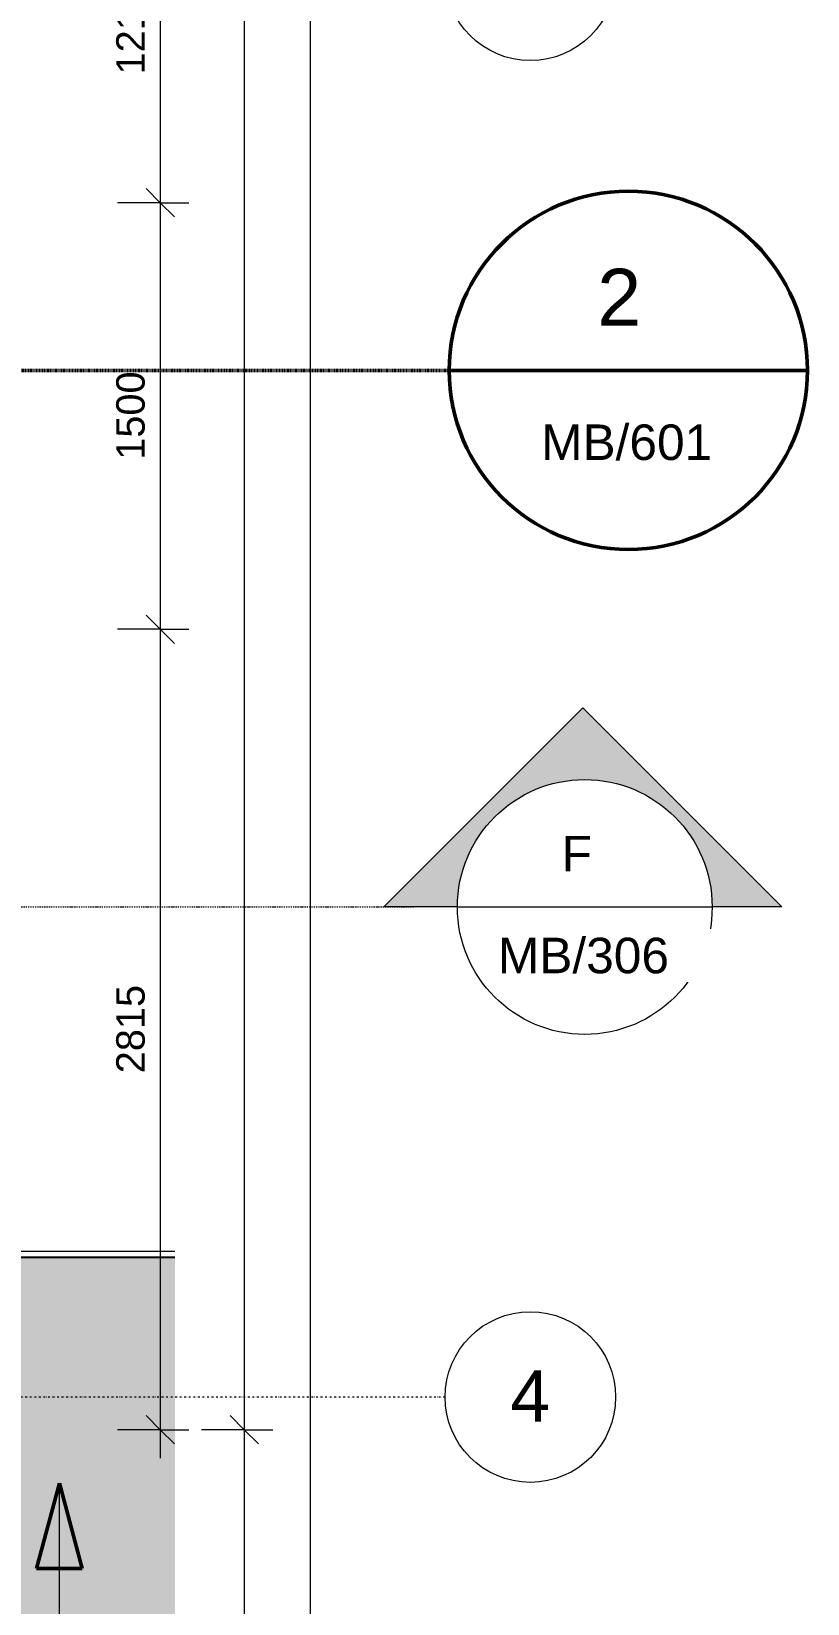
# Model space of a CAD drawing. Header units: millimetres. Extents: x -20313 to 13390, y -15775 to 12805.
# Drawn here: x 9053 to 11782, y -9518 to -3989 of the extents above; entities that cross this region are included whole.
import ezdxf

# ---------------------------------------------------------------- set-up
doc = ezdxf.new("R2010")
doc.units = ezdxf.units.MM
for name, pattern in [('Dash dot', [15.875, 6.35, -4.7625, 0, -4.7625]), ('TD_Callout Boundary', [4, 2, -2]), ('TD_Level Line', [8, 4, -2, 0, -2])]:
    doc.linetypes.add(name, pattern=pattern)
for name, color, linetype, lineweight in [('A-ANNO-DIMS', 211, 'Continuous', 9), ('A-ANNO-DIMS-100', 211, 'Continuous', 9), ('A-ANNO-SYMB', 150, 'Continuous', 9), ('A-DETL-MBND', 5, 'Continuous', 5), ('G-ANNO-DIMS', 111, 'Continuous', 9), ('G-ANNO-SYMB', 111, 'Continuous', 9), ('S-GRID', 1, 'Continuous', 9), ('S-GRID-IDEN', 1, 'Continuous', 9)]:
    doc.layers.add(name, color=color, linetype=linetype, lineweight=lineweight)
doc.styles.add('Arial', font='arial.ttf', dxfattribs={"height": 125})
doc.styles.add('Arial_1', font='arial.ttf', dxfattribs={"height": 180})
doc.styles.add('Arial_3', font='arial.ttf', dxfattribs={"height": 100})
doc.styles.add('Arial_4', font='arial.ttf', dxfattribs={"height": 200})
doc.dimstyles.new('Arial_1_0', dxfattribs={"dimscale": 304.8, "dimtxt": 102.02594, "dimasz": 0.328084, "dimexe": 0.328084, "dimexo": 0.0625, "dimgap": 0.082021, "dimtad": 1, "dimdec": 0, "dimzin": 0, "dimdsep": 46, "dimtxsty": 'Arial_3', "dimblk1": 'OBLIQUE', "dimblk2": 'OBLIQUE', "dimsah": 1, "dimcen": 0.09, "dimdle": 0.328084, "dimazin": 0, "dimtfac": 1, "dimtdec": 4, "dimtix": 1, "dimtmove": 0, "dimatfit": 3, "dimfxl": 0.492126, "dimfxlon": 1, "dimtvp": 1, "dimtolj": 1, "dimtzin": 0, "dimarcsym": 2})

# ---------------------------------------------------------------- blocks, each defined once
blk = doc.blocks.new('PARAPET5 - PARAPET-1055540-01_First floor')
at = {"layer": 'A-DETL-MBND'}
for p, q in [((-8723.2, -6178.4), (-13331.3, -6329.9)), ((-13331.3, -6329.9), (-13210.8, -9996.9)), ((-7980.7, -9824.9), (-8007, -9027)), ((-7961.6, -9824.3), (-7987.9, -9026.4))]:
    blk.add_line(p, q, dxfattribs=at)
blk.add_open_spline([(-13311.6, -6348.4), (-13313.5, -6346.6), (-13316.3, -6344), (-13319.7, -6340.8), (-13322, -6338.6), (-13323.8, -6337), (-13325.1, -6335.8), (-13326.9, -6334.1), (-13328.8, -6332.3), (-13330.3, -6330.8), (-13331.4, -6329.8), (-13331.4, -6329.8), (-13331, -6330.2)], degree=3, knots=[-1, -1, -1, -1, -0.9166667, -0.875, -0.8333333, -0.7916667, -0.7708333, -0.75, -0.6666667, -0.6111111, -0.5555556, -0.4444444, -0.4444444, -0.4444444, -0.4444444], dxfattribs=at)
blk = doc.blocks.new('Grid - _-182767-01_First floor')
at = {"layer": 'S-GRID-IDEN'}
blk.add_circle((0, 0), 3, dxfattribs=at)
blk = doc.blocks.new('DIMBLOCK62-01_First floor')
at = {"layer": 'A-ANNO-DIMS-100', "transparency": 16777216}
for p, q in [((9506.2, -3381.5), (9456.2, -3331.5)), ((9506.2, -3381.5), (9356.2, -3381.5)), ((9506.2, -3381.5), (9506.2, -4591.5)), ((9506.2, -3381.5), (9556.2, -3431.5)), ((9506.2, -3381.5), (9606.2, -3381.5)), ((9506.2, -4591.5), (9456.2, -4541.5)), ((9506.2, -4591.5), (9356.2, -4591.5)), ((9506.2, -4591.5), (9556.2, -4641.5)), ((9506.2, -4591.5), (9606.2, -4591.5))]:
    blk.add_line(p, q, dxfattribs=at)
at = {"layer": 'A-ANNO-DIMS-100', "color": 0, "transparency": 16777216, "insert": (9351.3, -4140.4), "char_height": 100, "width": 369.177, "attachment_point": 1, "rotation": 90, "line_spacing_factor": 0.941778, "style": 'Arial_3'}
blk.add_mtext('1210', dxfattribs=at)
blk = doc.blocks.new('_Oblique')
at = {"color": 0, "linetype": 'ByBlock', "lineweight": -2}
blk.add_line((-0.5, -0.5), (0.5, 0.5), dxfattribs=at)
blk = doc.blocks.new('DIMBLOCK63-01_First floor')
at = {"layer": 'A-ANNO-DIMS-100', "transparency": 16777216}
for p, q in [((9506.2, -4591.5), (9456.2, -4541.5)), ((9506.2, -4591.5), (9356.2, -4591.5)), ((9506.2, -4591.5), (9506.2, -6091.5)), ((9506.2, -4591.5), (9556.2, -4641.5)), ((9506.2, -4591.5), (9606.2, -4591.5)), ((9506.2, -6091.5), (9456.2, -6041.5)), ((9506.2, -6091.5), (9356.2, -6091.5)), ((9506.2, -6091.5), (9556.2, -6141.5)), ((9506.2, -6091.5), (9606.2, -6091.5))]:
    blk.add_line(p, q, dxfattribs=at)
at = {"layer": 'A-ANNO-DIMS-100', "color": 0, "transparency": 16777216, "insert": (9351.3, -5495.4), "char_height": 100, "width": 369.177, "attachment_point": 1, "rotation": 90, "line_spacing_factor": 0.941778, "style": 'Arial_3'}
blk.add_mtext('1500', dxfattribs=at)
blk = doc.blocks.new('DIMBLOCK64-01_First floor')
at = {"layer": 'A-ANNO-DIMS-100', "transparency": 16777216}
for p, q in [((9506.2, -6091.5), (9456.2, -6041.5)), ((9506.2, -6091.5), (9356.2, -6091.5)), ((9506.2, -6091.5), (9506.2, -9006.5)), ((9506.2, -6091.5), (9556.2, -6141.5)), ((9506.2, -6091.5), (9606.2, -6091.5)), ((9506.2, -8906.5), (9456.2, -8856.5)), ((9506.2, -8906.5), (9356.2, -8906.5)), ((9506.2, -8906.5), (9556.2, -8956.5)), ((9506.2, -8906.5), (9606.2, -8906.5))]:
    blk.add_line(p, q, dxfattribs=at)
at = {"layer": 'A-ANNO-DIMS-100', "color": 0, "transparency": 16777216, "insert": (9351.3, -7652.9), "char_height": 100, "width": 369.177, "attachment_point": 1, "rotation": 90, "line_spacing_factor": 0.941778, "style": 'Arial_3'}
blk.add_mtext('2815', dxfattribs=at)
blk = doc.blocks.new('DIMBLOCK66-01_First floor')
at = {"layer": 'A-ANNO-DIMS-100', "transparency": 16777216}
for p, q in [((9801.7, 6323.5), (9751.7, 6373.5)), ((9801.7, 6323.5), (9651.7, 6323.5)), ((9801.7, 6323.5), (9801.7, -8906.5)), ((9801.7, 6323.5), (9851.7, 6273.5)), ((9801.7, 6323.5), (9901.7, 6323.5)), ((9801.7, -8906.5), (9751.7, -8856.5)), ((9801.7, -8906.5), (9651.7, -8906.5)), ((9801.7, -8906.5), (9851.7, -8956.5)), ((9801.7, -8906.5), (9901.7, -8906.5))]:
    blk.add_line(p, q, dxfattribs=at)
at = {"layer": 'A-ANNO-DIMS-100', "color": 0, "transparency": 16777216, "insert": (9646.9, -1483.8), "char_height": 100, "width": 461.471, "attachment_point": 1, "rotation": 90, "line_spacing_factor": 0.941778, "style": 'Arial_3'}
blk.add_mtext('15230', dxfattribs=at)
blk = doc.blocks.new('DIMBLOCK67-01_First floor')
at = {"layer": 'A-ANNO-DIMS-100', "transparency": 16777216}
for p, q in [((9801.7, -8906.5), (9751.7, -8856.5)), ((9801.7, -8906.5), (9651.7, -8906.5)), ((9801.7, -8906.5), (9801.7, -13613)), ((9801.7, -8906.5), (9851.7, -8956.5)), ((9801.7, -8906.5), (9901.7, -8906.5)), ((9801.7, -13513), (9751.7, -13463)), ((9801.7, -13513), (9651.7, -13513)), ((9801.7, -13513), (9851.7, -13563)), ((9801.7, -13513), (9901.7, -13513))]:
    blk.add_line(p, q, dxfattribs=at)
at = {"layer": 'A-ANNO-DIMS-100', "color": 0, "transparency": 16777216, "insert": (9646.9, -11363.6), "char_height": 100, "width": 369.177, "attachment_point": 1, "rotation": 90, "line_spacing_factor": 0.941778, "style": 'Arial_3'}
blk.add_mtext('4606', dxfattribs=at)
blk = doc.blocks.new('DIMBLOCK85-01_First floor')
at = {"layer": 'A-ANNO-DIMS-100', "transparency": 16777216}
for p, q in [((10034, -13606.5), (10034, 10258.5)), ((10034, 10158.5), (9984, 10208.5)), ((10034, 10158.5), (9884, 10158.5)), ((10034, 10158.5), (10084, 10108.5)), ((10034, 10158.5), (10134, 10158.5)), ((10034, -13506.5), (9984, -13456.5)), ((10034, -13506.5), (9884, -13506.5)), ((10034, -13506.5), (10084, -13556.5)), ((10034, -13506.5), (10134, -13506.5))]:
    blk.add_line(p, q, dxfattribs=at)
at = {"layer": 'A-ANNO-DIMS-100', "color": 0, "transparency": 16777216, "insert": (9879.2, -1866.3), "char_height": 100, "width": 461.471, "attachment_point": 1, "rotation": 90, "line_spacing_factor": 0.941778, "style": 'Arial_3'}
blk.add_mtext('23665', dxfattribs=at)
blk = doc.blocks.new('Section - _-1243848-01_First floor')
at = {"layer": 'G-ANNO-SYMB'}
h = blk.add_hatch(color=256, dxfattribs=at)
edge = h.paths.add_edge_path()
edge.add_line((-12.925, 0), (-5.927, 6.998))
edge.add_line((-5.927, 6.998), (1.071, 0))
edge.add_line((1.071, 0), (-1.52, 0))
edge.add_arc((-6, 0), 4.48, 0, 180)
edge.add_line((-10.48, 0), (-12.925, 0))
for p, q in [((-5.927, 6.998), (-12.925, 0)), ((1.071, 0), (-5.927, 6.998)), ((-12.925, 0), (-10.48, 0)), ((-1.52, 0), (1.071, 0))]:
    blk.add_line(p, q, dxfattribs=at)
for start, end in [(360, 180), (0, 180), (180, 360)]:
    blk.add_arc((-6, 0), 4.48, start, end, dxfattribs=at)
blk = doc.blocks.new('Floor Plan - _-1243851-01_First floor')
at = {"layer": 'A-ANNO-SYMB', "lineweight": 50}
blk.add_line((-6.3, 0), (6.3, 0), dxfattribs=at)
for start, end in [(360, 180), (180, 360)]:
    blk.add_arc((0, 0), 6.3, start, end, dxfattribs=at)

msp = doc.modelspace()

# ---------------------------------------------------------------- hatches: boundary and pattern name
at = {"layer": 'A-DETL-MBND'}
h = msp.add_hatch(dxfattribs=at)
h.set_pattern_fill('FP_8', color=256, style=0, pattern_type=2)
h.set_pattern_definition([(95.321, (-154.559, -1130.942), (126.991261, -1422.7774649), [109.552, -2629.24]), (0, (-164.72, -1021.86), (127, 118.565), [10.16, -116.84]), (180, (-37.72, -1012.38), (-127, -118.565), [35.56, -91.44]), (270, (-73.28, -1012.38), (127, -118.565), [11.856, -106.708]), (90, (-154.56, -1024.23), (-127, 118.565), [11.856, -106.708]), (180, (-154.56, -1012.38), (-127, -118.565), [10.16, -116.84]), (180, (-37.72, -1021.86), (-127, -118.565), [25.4, -101.6]), (264.679, (-63.119, -1021.862), (-126.991261, -1422.7774649), [109.552, -2629.24]), (230.782, (-63.119, -1027.79), (1650.990985, 2015.6072356), [32.138, -3181.648]), (197.286, (-83.44, -1052.69), (-253.99939, -118.566), [31.922, -367.1]), (162.714, (-113.92, -1062.174), (253.99939, -118.566), [31.922, -367.1]), (129.218, (-144.399, -1052.689), (-1650.990985, 2015.6072356), [32.138, -3181.648]), (198.981, (-89.789, -1044.39), (1396.9973541, 474.2663295), [25.517, -2526.225]), (161.019, (-113.919, -1052.689), (-1396.9973541, 474.2663295), [25.517, -2526.225]), (129.321, (-138.049, -1044.39), (-1269.9923843, 1541.3477461), [26.055, -2579.41]), (230.679, (-73.279, -1024.234), (1269.9923843, 1541.3477461), [26.055, -2579.41])])
h.paths.add_polyline_path([(8708.9, -10907.3), (9557.4, -10907.3), (9557.4, -8301.5), (8759, -8301.5), (8759, -8405.7), (8794, -8405.7), (8793.2, -8955.7), (8244, -8955.7), (8244, -8921.5), (6527.6, -8921.5), (8513.3, -10907.3)])
at = {"layer": 'G-ANNO-DIMS', "lineweight": 50}
msp.add_hatch(color=256, dxfattribs=at).paths.add_polyline_path([(9151.4, -9094.4), (9071, -9394.4), (9231.8, -9394.4)])

# ---------------------------------------------------------------- linework, layer by layer
at = {"layer": 'A-ANNO-SYMB', "linetype": 'TD_Callout Boundary', "lineweight": 50}
msp.add_line((2840.5, -5181), (10522.4, -5181), dxfattribs=at)
at = {"layer": 'A-DETL-MBND'}
msp.add_line((9557.4, -8301.5), (8759, -8301.5), dxfattribs=at)
at = {"layer": 'G-ANNO-DIMS', "lineweight": 50}
for p, q in [((9151.4, -9094.4), (9071, -9394.4)), ((9231.8, -9394.4), (9151.4, -9094.4)), ((9071, -9394.4), (9231.8, -9394.4))]:
    msp.add_line(p, q, dxfattribs=at)
at = {"layer": 'G-ANNO-DIMS'}
msp.add_line((9151.4, -10594.4), (9151.4, -9094.4), dxfattribs=at)
at = {"layer": 'G-ANNO-SYMB', "linetype": 'TD_Level Line', "lineweight": 18}
msp.add_line((-18919.7, -7068.1), (10398.9, -7068.1), dxfattribs=at)
at = {"layer": 'G-ANNO-SYMB'}
msp.add_line((10550.9, -7068.1), (11446.9, -7068.1), dxfattribs=at)
at = {"layer": 'S-GRID', "linetype": 'Dash dot', "lineweight": 18}
msp.add_line((10507.6, -8791.5), (8007.6, -8791.5), dxfattribs=at)

# ---------------------------------------------------------------- block references
at = {"layer": 'A-ANNO-SYMB', "lineweight": 50, "xscale": 99.99999999999994, "yscale": 99.99999999999994, "zscale": 99.99999999999994}
msp.add_blockref('Floor Plan - _-1243851-01_First floor', (11152.4, -5181), dxfattribs=at)
at = {"layer": 'A-DETL-MBND', "rotation": 88.11700695989701}
msp.add_blockref('PARAPET5 - PARAPET-1055540-01_First floor', (0, 0), dxfattribs=at)
at = {"layer": 'G-ANNO-SYMB', "extrusion": (0, 0, -1), "xscale": 99.99999999999994, "yscale": 99.99999999999994, "zscale": 99.99999999999994}
msp.add_blockref('Section - _-1243848-01_First floor', (-10398.9, -7068.1), dxfattribs=at)
at = {"layer": 'S-GRID-IDEN', "xscale": 99.99999999999994, "yscale": 99.99999999999994, "zscale": 99.99999999999994, "rotation": 90}
for p in [(10807.6, -3791.5), (10807.6, -8791.5)]:
    msp.add_blockref('Grid - _-182767-01_First floor', p, dxfattribs=at)

# ---------------------------------------------------------------- texts
at = {"layer": 'A-ANNO-SYMB', "attachment_point": 1}
for s, insert, char_height, width, style in [('2', (11042.6, -4823.8), 200, 192.405, 'Arial_4'), ('MB/601', (10845.5, -5371.2), 125, 753.586, 'Arial')]:
    msp.add_mtext(s, dxfattribs=dict(at, insert=insert, char_height=char_height, width=width, style=style))

# ---------------------------------------------------------------- dimensions: what is measured, and where the dimension line sits
at = {"layer": 'A-ANNO-DIMS'}
for base, p1, p2, override, picture, middle in [((10034, 10158.5), (9884, -13506.5), (9884, 10158.5), {"dimpost": '<>', "dimfxl": 23665}, 'DIMBLOCK85-01_First floor', (9957.9, -1674)), ((9801.7, -8906.5), (9651.7, 6323.5), (9651.7, -8906.5), {"dimpost": '<>', "dimfxl": 15230}, 'DIMBLOCK66-01_First floor', (9725.6, -1291.5)), ((9506.2, -4591.5), (9356.2, -3381.5), (9356.2, -4591.5), {"dimpost": '<>', "dimfxl": 1210}, 'DIMBLOCK62-01_First floor', (9430.1, -3986.5)), ((9506.2, -6091.5), (9356.2, -4591.5), (9356.2, -6091.5), {"dimpost": '<>', "dimfxl": 1500}, 'DIMBLOCK63-01_First floor', (9430.1, -5341.5)), ((9506.2, -8906.5), (9356.2, -6091.5), (9356.2, -8906.5), {"dimpost": '<>', "dimfxl": 2815}, 'DIMBLOCK64-01_First floor', (9430.1, -7499)), ((9801.7329, -13512.9706), (9651.7329, -8906.5307), (9651.7329, -13512.9706), {"dimpost": '<>', "dimfxl": 4606.439844}, 'DIMBLOCK67-01_First floor', (9725.6756, -11209.7506))]:
    dim = msp.add_linear_dim(base=base, p1=p1, p2=p2, angle=90, dimstyle='Arial_1_0', override=override, dxfattribs=at)
    dim.commit()
    dim.dimension.update_dxf_attribs({"geometry": picture, "text_midpoint": middle})

# ---------------------------------------------------------------- next in the draw order: texts
at = {"layer": 'G-ANNO-SYMB', "char_height": 125, "attachment_point": 1, "style": 'Arial', "bg_fill": 3, "box_fill_scale": 1.25, "bg_fill_color": 256, "bg_fill_true_color": 13158600, "bg_fill_transparency": 0}
for s, insert, width in [('F', (10917.2, -6817.9), 136.287), ('MB/306', (10693.5, -7176.2), 753.586)]:
    msp.add_mtext(s, dxfattribs=dict(at, insert=insert, width=width))
at = {"layer": 'S-GRID-IDEN', "insert": (10737.2, -8697.5), "char_height": 180, "width": 168.354, "attachment_point": 1, "style": 'Arial_1', "bg_fill": 3, "box_fill_scale": 1.25, "bg_fill_color": 256, "bg_fill_true_color": 13158600, "bg_fill_transparency": 0}
msp.add_mtext('4', dxfattribs=at)

doc.saveas('drawing.dxf')
